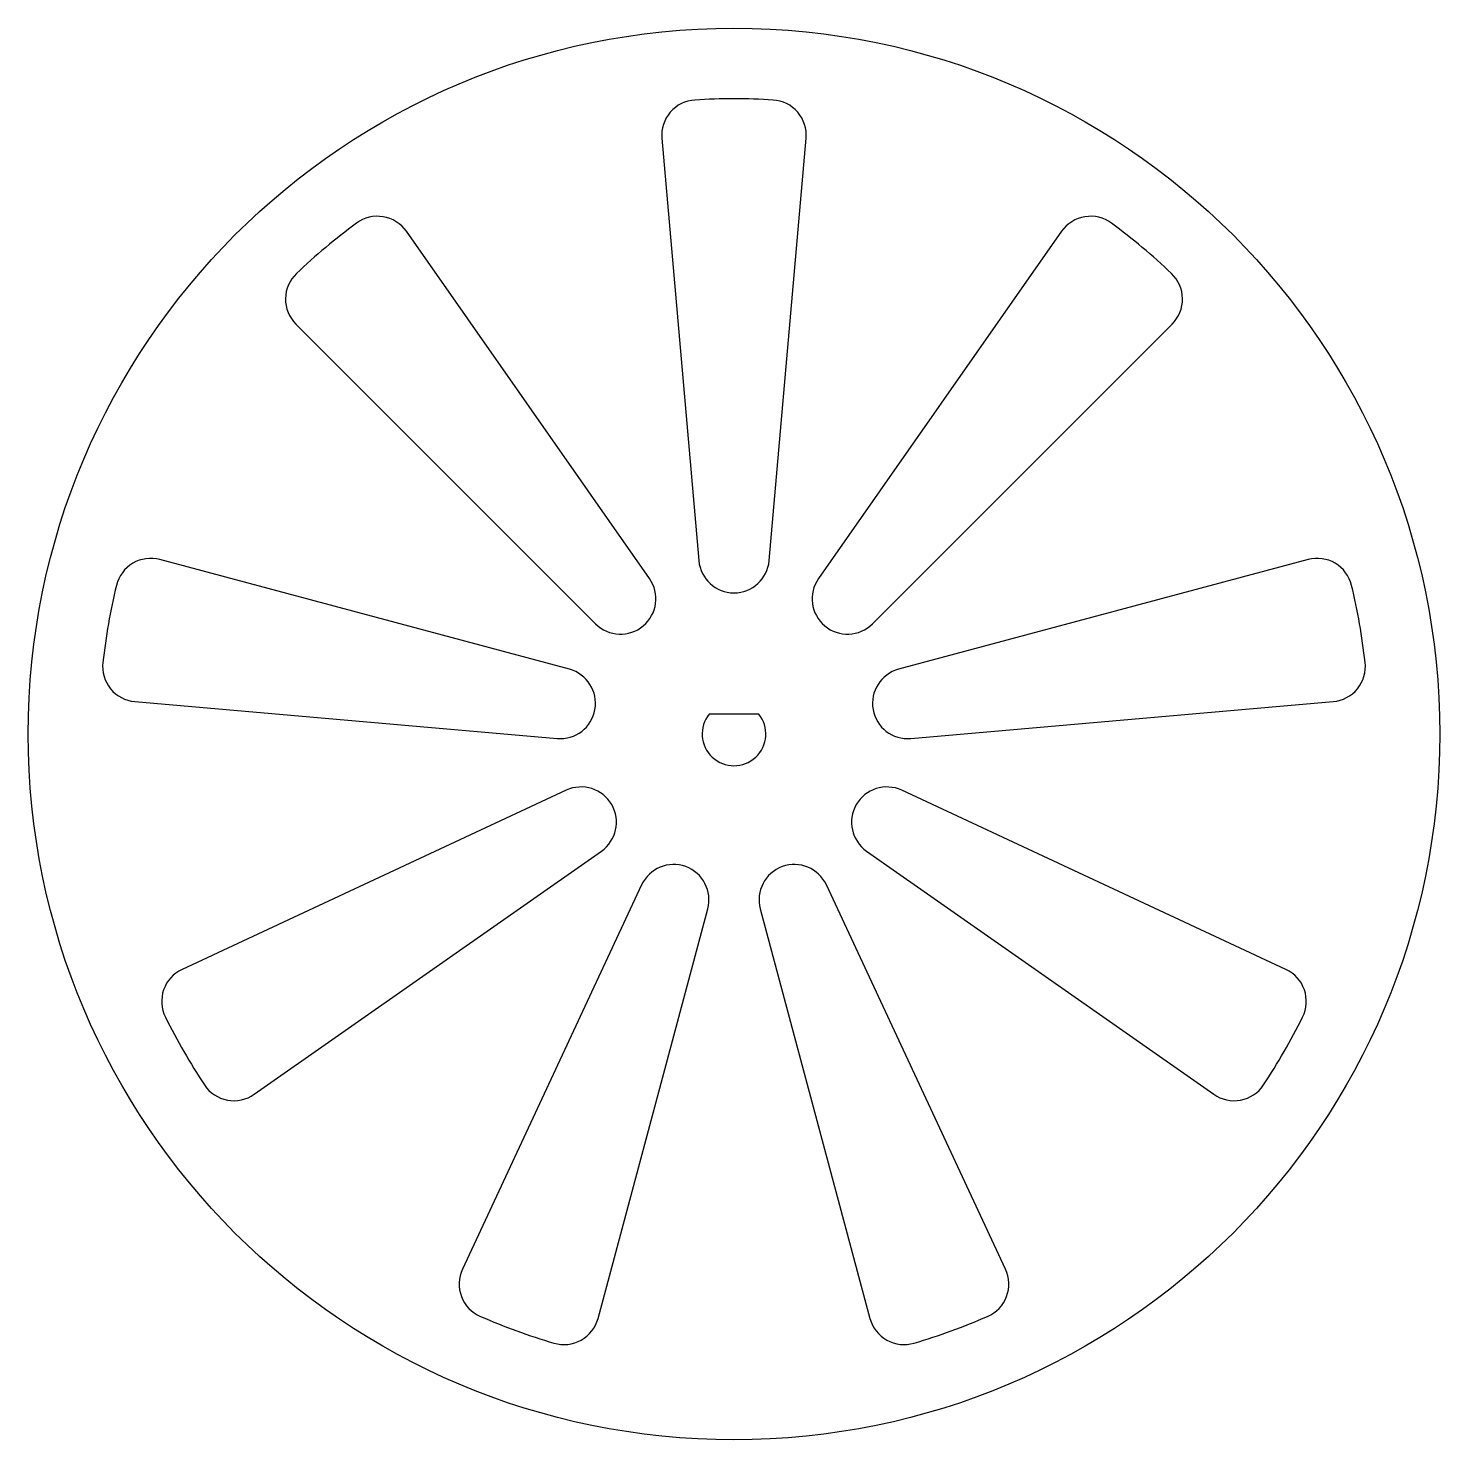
# Model space of a CAD drawing. Header units: millimetres. Extents: x 0 to 60, y -11 to 49.
import ezdxf

# ---------------------------------------------------------------- set-up
doc = ezdxf.new("R2010")
doc.units = ezdxf.units.MM
doc.layers.get('0').update_dxf_attribs({"linetype": 'CONTINUOUS'})

msp = doc.modelspace()

# ---------------------------------------------------------------- linework, layer by layer
for points in [[(31.663, 45.949, 0.030825), (28.337, 45.949, 0.421743), (26.935, 44.321), (28.506, 26.369, 0.916331), (31.494, 26.369), (33.065, 44.321, 0.421743)], [(16.072, 40.367, 0.421743), (13.952, 40.713, 0.030825), (11.404, 38.575, 0.421743), (11.376, 36.427), (24.118, 23.685, 0.916331), (26.408, 25.606)], [(48.624, 36.427, 0.421743), (48.596, 38.575, 0.030825), (46.048, 40.713, 0.421743), (43.928, 40.367), (33.592, 25.606, 0.916331), (35.882, 23.685)], [(5.596, 26.415, 0.421743), (3.749, 25.317, 0.030825), (3.172, 22.042, 0.421743), (4.532, 20.379), (22.483, 18.808, 0.916331), (23.002, 21.751)], [(55.468, 20.379, 0.421743), (56.828, 22.042, 0.030825), (56.251, 25.317, 0.421743), (54.404, 26.415), (36.998, 21.751, 0.916331), (37.517, 18.808)], [(28.951, 19.85, 2.097618), (31.049, 19.85)], [(6.539, 8.994, 0.421743), (5.83, 6.966, 0.030825), (7.493, 4.085, 0.421743), (9.604, 3.685), (24.365, 14.021, 0.916331), (22.871, 16.609)], [(50.396, 3.685, 0.421743), (52.507, 4.085, 0.030825), (54.17, 6.966, 0.421743), (53.461, 8.994), (37.129, 16.609, 0.916331), (35.635, 14.021)], [(18.46, -3.746, 0.421743), (19.22, -5.755, 0.030825), (22.346, -6.892, 0.421743), (24.22, -5.842), (28.884, 11.564, 0.916331), (26.075, 12.586)], [(35.78, -5.842, 0.421743), (37.654, -6.892, 0.030825), (40.78, -5.755, 0.421743), (41.54, -3.746), (33.925, 12.586, 0.916331), (31.116, 11.564)]]:
    msp.add_lwpolyline(points, format="xyb", close=True)
msp.add_circle((30, 19), 30)

doc.saveas('drawing.dxf')
